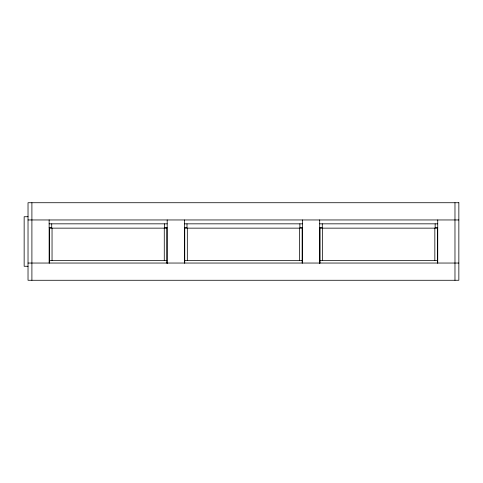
<?xml version="1.0" encoding="UTF-8"?>
<svg xmlns="http://www.w3.org/2000/svg" width="483" height="483" viewBox="0 0 483 483"><rect width="100%" height="100%" fill="white"/><g stroke="black" fill="none" stroke-linecap="round" stroke-linejoin="round"><path stroke-width="0.72" d="M28.026 216.728L24.15 216.728L24.15 266.272L28.026 266.272M28.026 219.958L458.85 219.958M49.139 223.834L167.184 223.834M184.415 223.834L302.461 223.834M319.692 223.834L437.737 223.834M49.139 227.716L51.723 227.716L51.723 223.834M167.184 227.716L164.6 227.716L164.6 223.834M184.415 227.716L186.999 227.716L186.999 223.834M302.461 227.716L299.877 227.716L299.877 223.834M319.692 227.716L322.282 227.716L322.282 223.834M437.737 227.716L435.153 227.716L435.153 223.834M49.459 260.458L166.858 260.458M184.741 260.458L302.141 260.458M320.018 260.458L437.417 260.458M28.026 263.042L458.85 263.042M454.974 202.727L454.974 280.273M437.737 219.958L437.737 263.042M437.417 263.042L437.417 228.145L320.018 228.145L320.018 263.042M434.833 228.145L434.833 260.458M322.602 228.145L322.602 260.458M319.692 219.958L319.692 263.658M302.461 219.958L302.461 263.042M302.141 263.042L302.141 228.145L184.741 228.145L184.741 263.042M299.551 228.145L299.551 260.458M187.326 228.145L187.326 260.458M184.415 219.958L184.415 263.042M167.184 219.958L167.184 263.658M166.858 263.042L166.858 228.145L49.459 228.145L49.459 263.042M164.274 228.145L164.274 260.458M52.043 228.145L52.043 260.458M49.139 219.958L49.139 263.042M31.902 202.727L31.902 280.273M458.85 202.727L28.026 202.727L28.026 280.273L458.85 280.273L458.85 202.727"/></g></svg>
